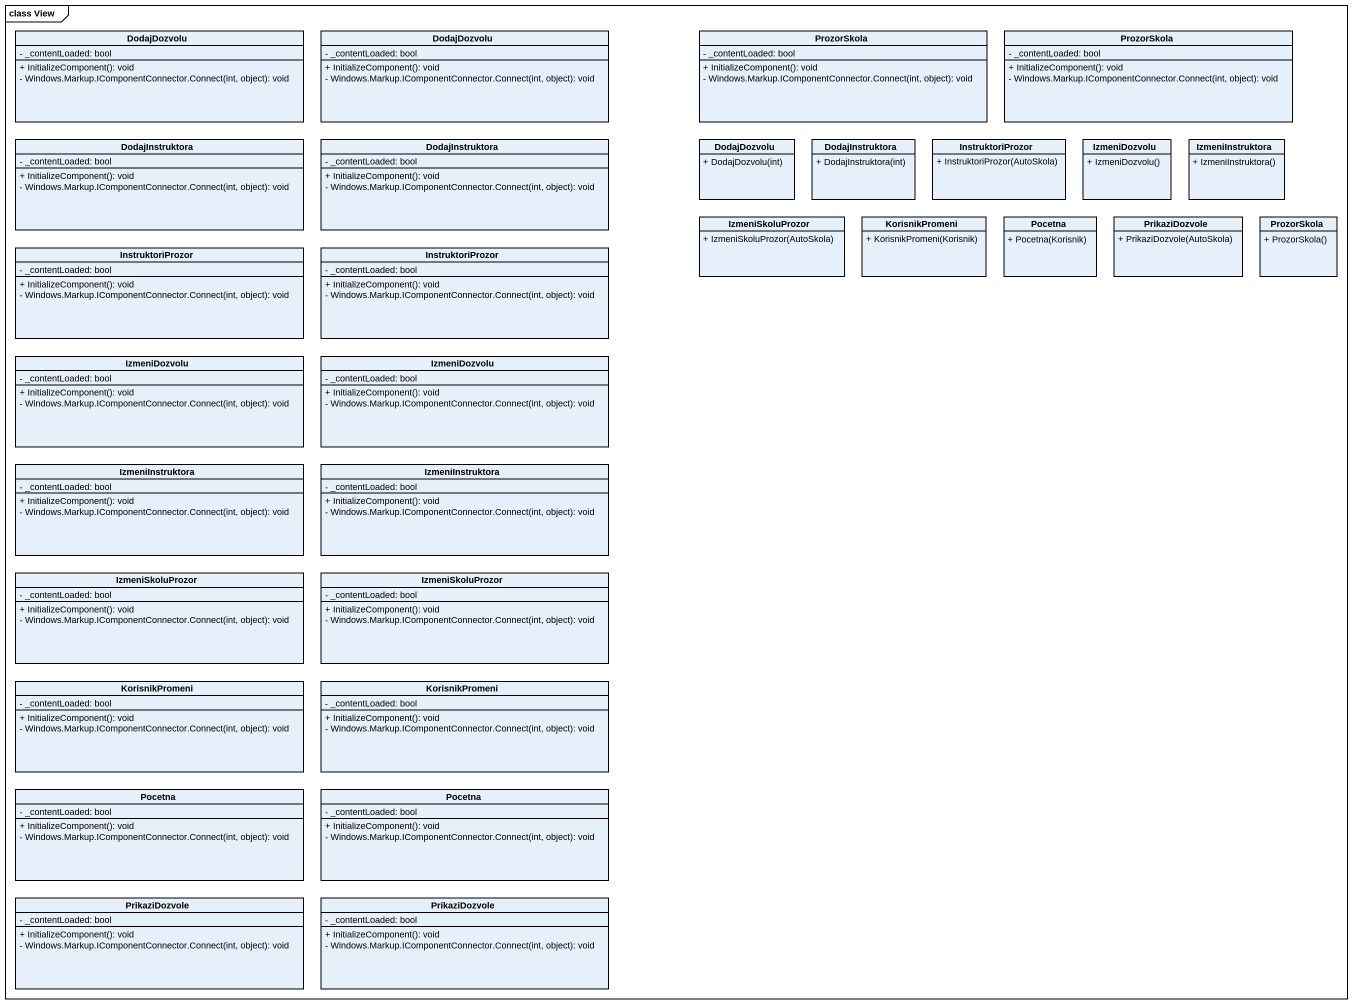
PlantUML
@startuml
mainframe class View
hide circle
hide empty members
skinparam classAttributeIconSize 0
class DodajDozvolu {
  - _contentLoaded: bool
  + InitializeComponent(): void
  - Windows.Markup.IComponentConnector.Connect(int, object): void
}
class "DodajDozvolu" as DodajDozvolu_2 {
  - _contentLoaded: bool
  + InitializeComponent(): void
  - Windows.Markup.IComponentConnector.Connect(int, object): void
}
class ProzorSkola {
  - _contentLoaded: bool
  + InitializeComponent(): void
  - Windows.Markup.IComponentConnector.Connect(int, object): void
}
class "ProzorSkola" as ProzorSkola_2 {
  - _contentLoaded: bool
  + InitializeComponent(): void
  - Windows.Markup.IComponentConnector.Connect(int, object): void
}
class DodajInstruktora {
  - _contentLoaded: bool
  + InitializeComponent(): void
  - Windows.Markup.IComponentConnector.Connect(int, object): void
}
class "DodajInstruktora" as DodajInstruktora_2 {
  - _contentLoaded: bool
  + InitializeComponent(): void
  - Windows.Markup.IComponentConnector.Connect(int, object): void
}
class "DodajDozvolu" as DodajDozvolu_3 {
  + DodajDozvolu(int)
}
class "DodajInstruktora" as DodajInstruktora_3 {
  + DodajInstruktora(int)
}
class InstruktoriProzor {
  + InstruktoriProzor(AutoSkola)
}
class IzmeniDozvolu {
  + IzmeniDozvolu()
}
class IzmeniInstruktora {
  + IzmeniInstruktora()
}
class IzmeniSkoluProzor {
  + IzmeniSkoluProzor(AutoSkola)
}
class KorisnikPromeni {
  + KorisnikPromeni(Korisnik)
}
class Pocetna {
  + Pocetna(Korisnik)
}
class PrikaziDozvole {
  + PrikaziDozvole(AutoSkola)
}
class "ProzorSkola" as ProzorSkola_3 {
  + ProzorSkola()
}
class "InstruktoriProzor" as InstruktoriProzor_2 {
  - _contentLoaded: bool
  + InitializeComponent(): void
  - Windows.Markup.IComponentConnector.Connect(int, object): void
}
class "InstruktoriProzor" as InstruktoriProzor_3 {
  - _contentLoaded: bool
  + InitializeComponent(): void
  - Windows.Markup.IComponentConnector.Connect(int, object): void
}
class "IzmeniDozvolu" as IzmeniDozvolu_2 {
  - _contentLoaded: bool
  + InitializeComponent(): void
  - Windows.Markup.IComponentConnector.Connect(int, object): void
}
class "IzmeniDozvolu" as IzmeniDozvolu_3 {
  - _contentLoaded: bool
  + InitializeComponent(): void
  - Windows.Markup.IComponentConnector.Connect(int, object): void
}
class "IzmeniInstruktora" as IzmeniInstruktora_2 {
  - _contentLoaded: bool
  + InitializeComponent(): void
  - Windows.Markup.IComponentConnector.Connect(int, object): void
}
class "IzmeniInstruktora" as IzmeniInstruktora_3 {
  - _contentLoaded: bool
  + InitializeComponent(): void
  - Windows.Markup.IComponentConnector.Connect(int, object): void
}
class "IzmeniSkoluProzor" as IzmeniSkoluProzor_2 {
  - _contentLoaded: bool
  + InitializeComponent(): void
  - Windows.Markup.IComponentConnector.Connect(int, object): void
}
class "IzmeniSkoluProzor" as IzmeniSkoluProzor_3 {
  - _contentLoaded: bool
  + InitializeComponent(): void
  - Windows.Markup.IComponentConnector.Connect(int, object): void
}
class "KorisnikPromeni" as KorisnikPromeni_2 {
  - _contentLoaded: bool
  + InitializeComponent(): void
  - Windows.Markup.IComponentConnector.Connect(int, object): void
}
class "KorisnikPromeni" as KorisnikPromeni_3 {
  - _contentLoaded: bool
  + InitializeComponent(): void
  - Windows.Markup.IComponentConnector.Connect(int, object): void
}
class "Pocetna" as Pocetna_2 {
  - _contentLoaded: bool
  + InitializeComponent(): void
  - Windows.Markup.IComponentConnector.Connect(int, object): void
}
class "Pocetna" as Pocetna_3 {
  - _contentLoaded: bool
  + InitializeComponent(): void
  - Windows.Markup.IComponentConnector.Connect(int, object): void
}
class "PrikaziDozvole" as PrikaziDozvole_2 {
  - _contentLoaded: bool
  + InitializeComponent(): void
  - Windows.Markup.IComponentConnector.Connect(int, object): void
}
class "PrikaziDozvole" as PrikaziDozvole_3 {
  - _contentLoaded: bool
  + InitializeComponent(): void
  - Windows.Markup.IComponentConnector.Connect(int, object): void
}
@enduml
